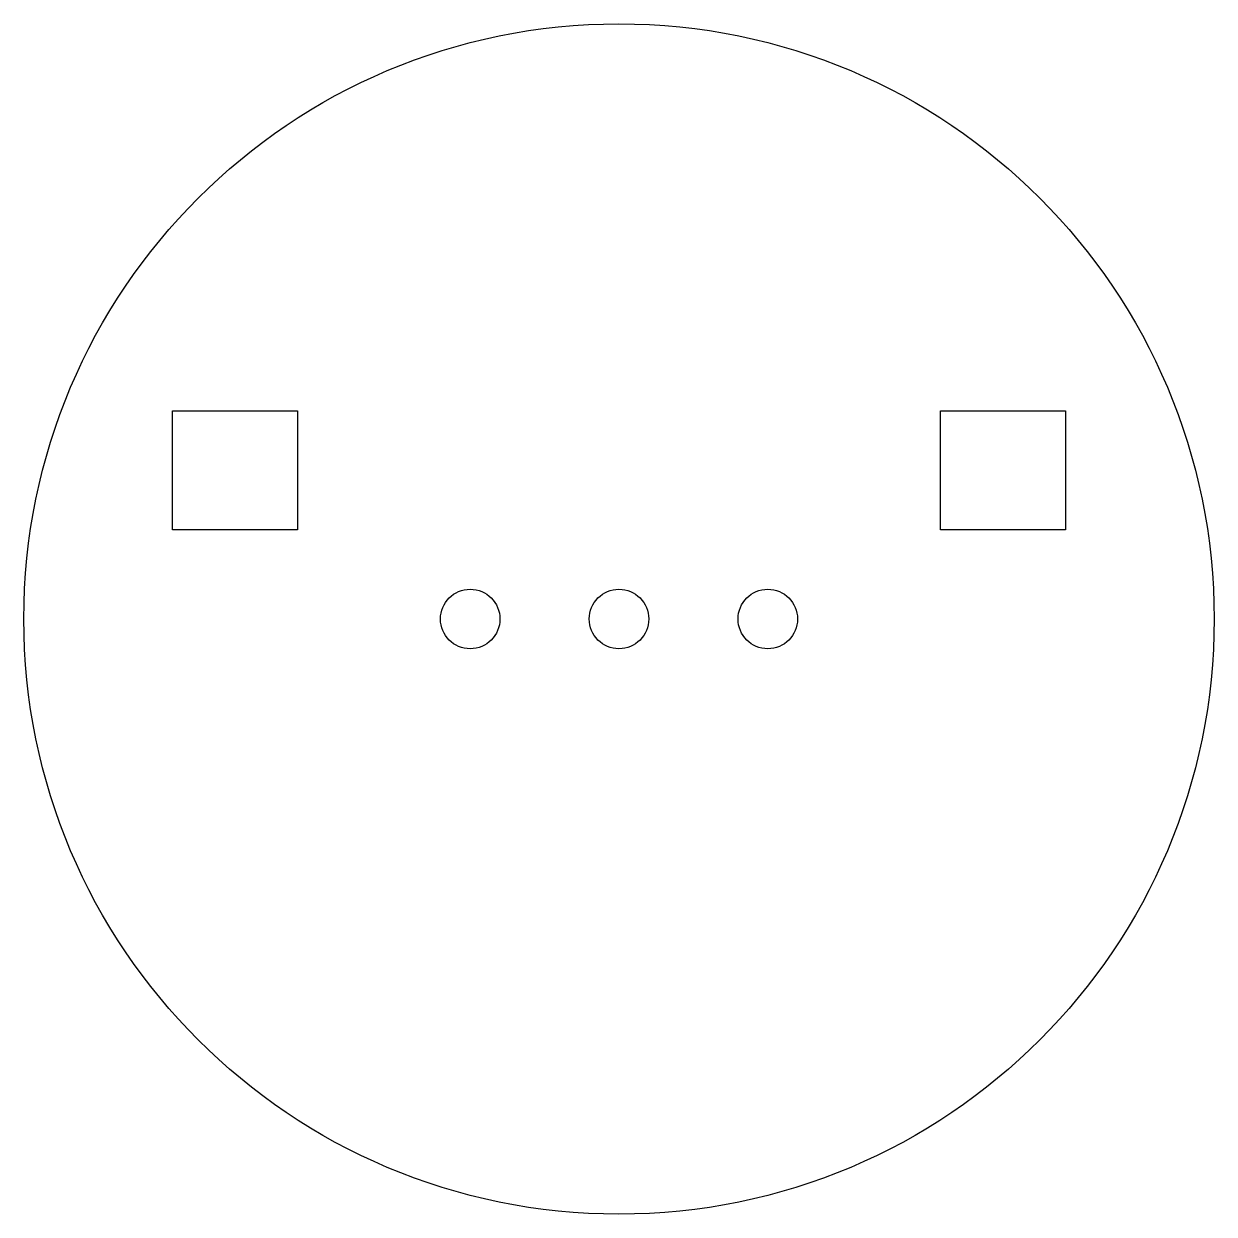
# Model space of a CAD drawing. Header units: millimetres. Extents: x -10 to 10, y -10 to 10.
import ezdxf

# ---------------------------------------------------------------- set-up
doc = ezdxf.new("R2010")
doc.units = ezdxf.units.MM

msp = doc.modelspace()

# ---------------------------------------------------------------- linework, layer by layer
for points in [[(-7.5, 1.5), (-7.5, 3.5), (-5.4, 3.5), (-5.4, 1.5)], [(7.5, 1.5), (5.4, 1.5), (5.4, 3.5), (7.5, 3.5)]]:
    msp.add_lwpolyline(points, close=True)
for centre, radius in [((0, 0), 10), ((-2.5, 0), 0.5), ((0, 0), 0.5), ((2.5, 0), 0.5)]:
    msp.add_circle(centre, radius)

doc.saveas('drawing.dxf')
